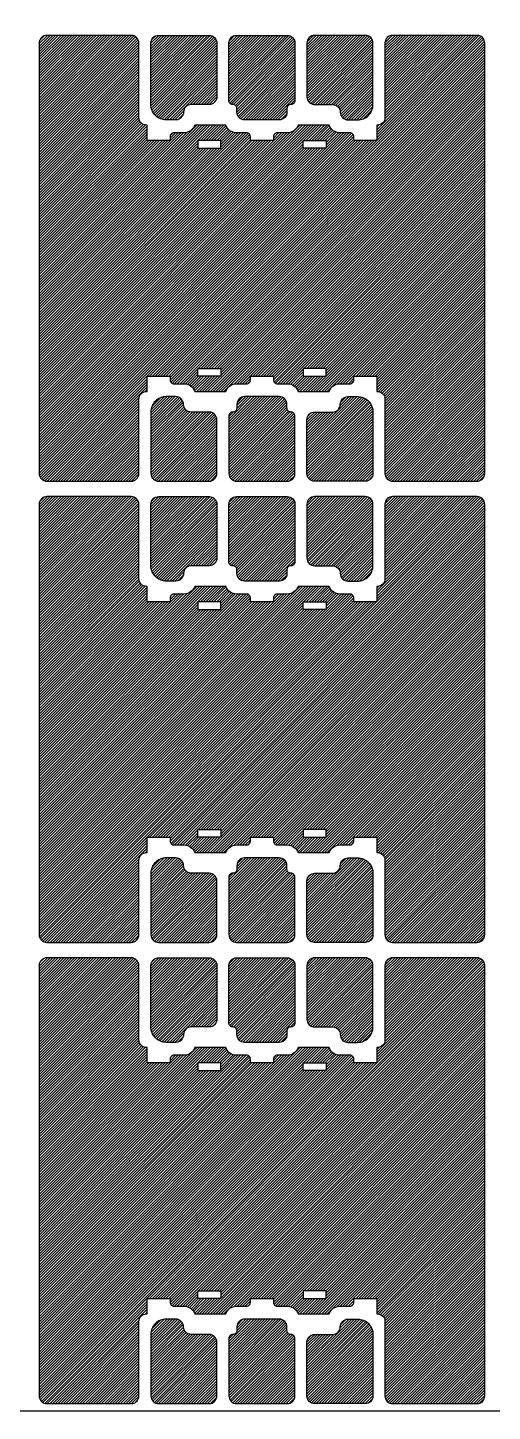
# Model space of a CAD drawing. Header units: inches. Extents: x 0 to 187, y 0 to 163.
# Drawn here: x 59.8 to 90, y 0 to 90 of the extents above; entities that cross this region are included whole.
import ezdxf

# ---------------------------------------------------------------- set-up
doc = ezdxf.new("R2010")
doc.units = ezdxf.units.IN
doc.header["$MEASUREMENT"] = 0
doc.layers.add('glassOutline', color=7, linetype='Continuous')
doc.layers.add('TC-etch-lines-chemical', color=1, linetype='Continuous')

msp = doc.modelspace()

# ---------------------------------------------------------------- hatches: boundary and pattern name
at = {"layer": 'TC-etch-lines-chemical'}
h = msp.add_hatch(dxfattribs=at)
h.set_pattern_fill('ANSI31', color=256, style=0)
h.set_pattern_definition([(45, (60, 60), (-0.08838835, 0.08838835), [])])
edge = h.paths.add_edge_path()
edge.add_arc((61, 61), 0.5, 180, 270)
edge.add_line((61, 60.5), (66.49, 60.5))
edge.add_arc((66.49, 61), 0.5, 270, 360)
edge.add_line((66.99, 61), (66.99, 65.839))
edge.add_arc((67.49, 65.839), 0.5, 90, 180, ccw=False)
edge.add_line((67.49, 66.339), (67.52, 66.339))
edge.add_line((67.52, 66.339), (67.52, 67.339))
edge.add_line((67.52, 67.339), (69.02, 67.339))
edge.add_line((69.02, 67.339), (69.02, 67.089))
edge.add_arc((69.27, 67.089), 0.25, 180.00003, 270.00011)
edge.add_line((69.27, 66.839), (69.92, 66.839))
edge.add_arc((69.92, 66.089), 0.75, 19.47122, 90, ccw=False)
edge.add_line((70.627, 66.339), (72.643, 66.339))
edge.add_arc((73.35, 66.089), 0.75, 90, 160.52878, ccw=False)
edge.add_line((73.35, 66.839), (74, 66.839))
edge.add_arc((74, 67.089), 0.25, 269.99989, 359.99997)
edge.add_line((74.25, 67.089), (74.25, 67.339))
edge.add_line((74.25, 67.339), (75.75, 67.339))
edge.add_line((75.75, 67.339), (75.75, 67.089))
edge.add_arc((76, 67.089), 0.25, 180.00001, 270.0001)
edge.add_line((76, 66.839), (76.65, 66.839))
edge.add_arc((76.65, 66.089), 0.75, 19.47119, 90.00004, ccw=False)
edge.add_line((77.357, 66.339), (79.373, 66.339))
edge.add_arc((80.08, 66.089), 0.75, 90, 160.52878, ccw=False)
edge.add_line((80.08, 66.839), (80.73, 66.839))
edge.add_arc((80.73, 67.089), 0.25, 269.99989, 359.99997)
edge.add_line((80.98, 67.089), (80.98, 67.339))
edge.add_line((80.98, 67.339), (82.48, 67.339))
edge.add_line((82.48, 67.339), (82.48, 66.339))
edge.add_line((82.48, 66.339), (82.51, 66.339))
edge.add_arc((82.51, 65.839), 0.5, 0, 90, ccw=False)
edge.add_line((83.01, 65.839), (83.01, 61))
edge.add_arc((83.51, 61), 0.5, 180, 270)
edge.add_line((83.51, 60.5), (89, 60.5))
edge.add_arc((89, 61), 0.5, 270, 360)
edge.add_line((89.5, 61), (89.5, 89))
edge.add_arc((89, 89), 0.5, 0, 90)
edge.add_line((89, 89.5), (83.51, 89.5))
edge.add_arc((83.51, 89), 0.5, 90, 180)
edge.add_line((83.01, 89), (83.01, 84.161))
edge.add_arc((82.51, 84.161), 0.5, 270, 360, ccw=False)
edge.add_line((82.51, 83.661), (82.48, 83.661))
edge.add_line((82.48, 83.661), (82.48, 82.661))
edge.add_line((82.48, 82.661), (80.98, 82.661))
edge.add_line((80.98, 82.661), (80.98, 82.911))
edge.add_arc((80.73, 82.911), 0.25, 0.00003, 90.00011)
edge.add_line((80.73, 83.161), (80.08, 83.161))
edge.add_arc((80.08, 83.911), 0.75, 199.47122, 270, ccw=False)
edge.add_line((79.373, 83.661), (77.357, 83.661))
edge.add_arc((76.65, 83.911), 0.75, 269.99996, 340.52881, ccw=False)
edge.add_line((76.65, 83.161), (76, 83.161))
edge.add_arc((76, 82.911), 0.25, 89.9999, 179.99999)
edge.add_line((75.75, 82.911), (75.75, 82.661))
edge.add_line((75.75, 82.661), (74.25, 82.661))
edge.add_line((74.25, 82.661), (74.25, 82.911))
edge.add_arc((74, 82.911), 0.25, 0.00003, 90.00011)
edge.add_line((74, 83.161), (73.35, 83.161))
edge.add_arc((73.35, 83.911), 0.75, 199.47122, 270, ccw=False)
edge.add_line((72.643, 83.661), (70.627, 83.661))
edge.add_arc((69.92, 83.911), 0.75, 270, 340.52878, ccw=False)
edge.add_line((69.92, 83.161), (69.27, 83.161))
edge.add_arc((69.27, 82.911), 0.25, 89.99989, 179.99997)
edge.add_line((69.02, 82.911), (69.02, 82.661))
edge.add_line((69.02, 82.661), (67.52, 82.661))
edge.add_line((67.52, 82.661), (67.52, 83.661))
edge.add_line((67.52, 83.661), (67.49, 83.661))
edge.add_arc((67.49, 84.161), 0.5, 180, 270, ccw=False)
edge.add_line((66.99, 84.161), (66.99, 89))
edge.add_arc((66.49, 89), 0.5, 0, 90)
edge.add_line((66.49, 89.5), (61, 89.5))
edge.add_arc((61, 89), 0.5, 90, 180)
edge.add_line((60.5, 89), (60.5, 61))
h.paths.add_polyline_path([(77.68, 82.661), (79.18, 82.661), (79.18, 82.161), (77.68, 82.161)], flags=16)
h.paths.add_polyline_path([(72.32, 82.661), (70.82, 82.661), (70.82, 82.161), (72.32, 82.161)], flags=16)
h.paths.add_polyline_path([(77.68, 67.339), (79.18, 67.339), (79.18, 67.839), (77.68, 67.839)], flags=16)
h.paths.add_polyline_path([(72.32, 67.339), (70.82, 67.339), (70.82, 67.839), (72.32, 67.839)], flags=16)
edge = h.paths.add_edge_path(flags=16)
edge.add_arc((68.27, 89), 0.5, 90, 180, ccw=False)
edge.add_line((68.27, 89.5), (71.57, 89.5))
edge.add_arc((71.57, 89), 0.5, 0.00006, 90, ccw=False)
edge.add_line((72.07, 89), (72.07, 85.5))
edge.add_arc((71.57, 85.5), 0.5, -90, 0.00006, ccw=False)
edge.add_line((71.57, 85), (70.399, 85))
edge.add_arc((70.399, 84.5), 0.5, 90, 180)
edge.add_arc((69.399, 84.5), 0.5, 270, 360, ccw=False)
edge.add_line((69.399, 84), (68.77, 84))
edge.add_arc((68.77, 85), 1, 180, 270, ccw=False)
edge.add_line((67.77, 85), (67.77, 89))
edge = h.paths.add_edge_path(flags=16)
edge.add_arc((81.73, 89), 0.5, 360, 450)
edge.add_line((81.73, 89.5), (78.43, 89.5))
edge.add_arc((78.43, 89), 0.5, 90, 179.99994)
edge.add_line((77.93, 89), (77.93, 85.5))
edge.add_arc((78.43, 85.5), 0.5, 179.99994, 270)
edge.add_line((78.43, 85), (79.601, 85))
edge.add_arc((79.601, 84.5), 0.5, 0, 90, ccw=False)
edge.add_arc((80.601, 84.5), 0.5, 180, 270)
edge.add_line((80.601, 84), (81.23, 84))
edge.add_arc((81.23, 85), 1, 270, 360)
edge.add_line((82.23, 85), (82.23, 89))
edge = h.paths.add_edge_path(flags=16)
edge.add_arc((68.27, 61), 0.5, 180, 270)
edge.add_line((68.27, 60.5), (71.57, 60.5))
edge.add_arc((71.57, 61), 0.5, 270, 359.99994)
edge.add_line((72.07, 61), (72.07, 64.5))
edge.add_arc((71.57, 64.5), 0.5, 359.99994, 450)
edge.add_line((71.57, 65), (70.399, 65))
edge.add_arc((70.399, 65.5), 0.5, 180, 270, ccw=False)
edge.add_arc((69.399, 65.5), 0.5, 0, 90)
edge.add_line((69.399, 66), (68.77, 66))
edge.add_arc((68.77, 65), 1, 90, 180)
edge.add_line((67.77, 65), (67.77, 61))
edge = h.paths.add_edge_path(flags=16)
edge.add_arc((81.73, 61), 0.5, -90, 0, ccw=False)
edge.add_line((81.73, 60.5), (78.43, 60.5))
edge.add_arc((78.43, 61), 0.5, 180.00006, 270, ccw=False)
edge.add_line((77.93, 61), (77.93, 64.5))
edge.add_arc((78.43, 64.5), 0.5, 90, 180.00006, ccw=False)
edge.add_line((78.43, 65), (79.601, 65))
edge.add_arc((79.601, 65.5), 0.5, 270, 360)
edge.add_arc((80.601, 65.5), 0.5, 90, 180, ccw=False)
edge.add_line((80.601, 66), (81.23, 66))
edge.add_arc((81.23, 65), 1, 0, 90, ccw=False)
edge.add_line((82.23, 65), (82.23, 61))
edge = h.paths.add_edge_path(flags=16)
edge.add_line((73.121, 85), (73.1, 85))
edge.add_arc((73.1, 85.25), 0.25, 180, 270, ccw=False)
edge.add_line((72.85, 85.25), (72.85, 89))
edge.add_arc((73.35, 89), 0.5, 90, 180, ccw=False)
edge.add_line((73.35, 89.5), (76.65, 89.5))
edge.add_arc((76.65, 89), 0.5, 0.00006, 90, ccw=False)
edge.add_line((77.15, 89), (77.15, 85.25))
edge.add_arc((76.9, 85.25), 0.25, -90, 0.00006, ccw=False)
edge.add_line((76.9, 85), (76.879, 85))
edge.add_arc((76.879, 84.75), 0.25, 90, 180)
edge.add_line((76.629, 84.75), (76.629, 84.5))
edge.add_arc((76.129, 84.5), 0.5, 270, 360, ccw=False)
edge.add_line((76.129, 84), (73.871, 84))
edge.add_arc((73.871, 84.5), 0.5, 180, 270, ccw=False)
edge.add_line((73.371, 84.5), (73.371, 84.75))
edge.add_arc((73.121, 84.75), 0.25, 0, 90)
edge = h.paths.add_edge_path(flags=16)
edge.add_line((73.121, 65), (73.1, 65))
edge.add_arc((73.1, 64.75), 0.25, 90, 180)
edge.add_line((72.85, 64.75), (72.85, 61))
edge.add_arc((73.35, 61), 0.5, 180, 270)
edge.add_line((73.35, 60.5), (76.65, 60.5))
edge.add_arc((76.65, 61), 0.5, 270, 359.99994)
edge.add_line((77.15, 61), (77.15, 64.75))
edge.add_arc((76.9, 64.75), 0.25, 359.99994, 450)
edge.add_line((76.9, 65), (76.879, 65))
edge.add_arc((76.879, 65.25), 0.25, 180, 270, ccw=False)
edge.add_line((76.629, 65.25), (76.629, 65.5))
edge.add_arc((76.129, 65.5), 0.5, 0, 90)
edge.add_line((76.129, 66), (73.871, 66))
edge.add_arc((73.871, 65.5), 0.5, 90, 180)
edge.add_line((73.371, 65.5), (73.371, 65.25))
edge.add_arc((73.121, 65.25), 0.25, 270, 360, ccw=False)
h = msp.add_hatch(dxfattribs=at)
h.set_pattern_fill('ANSI31', color=256, style=0)
h.set_pattern_definition([(45, (60, 30), (-0.08838835, 0.08838835), [])])
edge = h.paths.add_edge_path()
edge.add_arc((61, 31), 0.5, 180, 270)
edge.add_line((61, 30.5), (66.49, 30.5))
edge.add_arc((66.49, 31), 0.5, 270, 360)
edge.add_line((66.99, 31), (66.99, 35.839))
edge.add_arc((67.49, 35.839), 0.5, 90, 180, ccw=False)
edge.add_line((67.49, 36.339), (67.52, 36.339))
edge.add_line((67.52, 36.339), (67.52, 37.339))
edge.add_line((67.52, 37.339), (69.02, 37.339))
edge.add_line((69.02, 37.339), (69.02, 37.089))
edge.add_arc((69.27, 37.089), 0.25, 180.00003, 270.00011)
edge.add_line((69.27, 36.839), (69.92, 36.839))
edge.add_arc((69.92, 36.089), 0.75, 19.47122, 90, ccw=False)
edge.add_line((70.627, 36.339), (72.643, 36.339))
edge.add_arc((73.35, 36.089), 0.75, 90, 160.52878, ccw=False)
edge.add_line((73.35, 36.839), (74, 36.839))
edge.add_arc((74, 37.089), 0.25, 269.99989, 359.99997)
edge.add_line((74.25, 37.089), (74.25, 37.339))
edge.add_line((74.25, 37.339), (75.75, 37.339))
edge.add_line((75.75, 37.339), (75.75, 37.089))
edge.add_arc((76, 37.089), 0.25, 180.00001, 270.0001)
edge.add_line((76, 36.839), (76.65, 36.839))
edge.add_arc((76.65, 36.089), 0.75, 19.47119, 90.00004, ccw=False)
edge.add_line((77.357, 36.339), (79.373, 36.339))
edge.add_arc((80.08, 36.089), 0.75, 90, 160.52878, ccw=False)
edge.add_line((80.08, 36.839), (80.73, 36.839))
edge.add_arc((80.73, 37.089), 0.25, 269.99989, 359.99997)
edge.add_line((80.98, 37.089), (80.98, 37.339))
edge.add_line((80.98, 37.339), (82.48, 37.339))
edge.add_line((82.48, 37.339), (82.48, 36.339))
edge.add_line((82.48, 36.339), (82.51, 36.339))
edge.add_arc((82.51, 35.839), 0.5, 0, 90, ccw=False)
edge.add_line((83.01, 35.839), (83.01, 31))
edge.add_arc((83.51, 31), 0.5, 180, 270)
edge.add_line((83.51, 30.5), (89, 30.5))
edge.add_arc((89, 31), 0.5, 270, 360)
edge.add_line((89.5, 31), (89.5, 59))
edge.add_arc((89, 59), 0.5, 0, 90)
edge.add_line((89, 59.5), (83.51, 59.5))
edge.add_arc((83.51, 59), 0.5, 90, 180)
edge.add_line((83.01, 59), (83.01, 54.161))
edge.add_arc((82.51, 54.161), 0.5, 270, 360, ccw=False)
edge.add_line((82.51, 53.661), (82.48, 53.661))
edge.add_line((82.48, 53.661), (82.48, 52.661))
edge.add_line((82.48, 52.661), (80.98, 52.661))
edge.add_line((80.98, 52.661), (80.98, 52.911))
edge.add_arc((80.73, 52.911), 0.25, 0.00003, 90.00011)
edge.add_line((80.73, 53.161), (80.08, 53.161))
edge.add_arc((80.08, 53.911), 0.75, 199.47122, 270, ccw=False)
edge.add_line((79.373, 53.661), (77.357, 53.661))
edge.add_arc((76.65, 53.911), 0.75, 269.99996, 340.52881, ccw=False)
edge.add_line((76.65, 53.161), (76, 53.161))
edge.add_arc((76, 52.911), 0.25, 89.9999, 179.99999)
edge.add_line((75.75, 52.911), (75.75, 52.661))
edge.add_line((75.75, 52.661), (74.25, 52.661))
edge.add_line((74.25, 52.661), (74.25, 52.911))
edge.add_arc((74, 52.911), 0.25, 0.00003, 90.00011)
edge.add_line((74, 53.161), (73.35, 53.161))
edge.add_arc((73.35, 53.911), 0.75, 199.47122, 270, ccw=False)
edge.add_line((72.643, 53.661), (70.627, 53.661))
edge.add_arc((69.92, 53.911), 0.75, 270, 340.52878, ccw=False)
edge.add_line((69.92, 53.161), (69.27, 53.161))
edge.add_arc((69.27, 52.911), 0.25, 89.99989, 179.99997)
edge.add_line((69.02, 52.911), (69.02, 52.661))
edge.add_line((69.02, 52.661), (67.52, 52.661))
edge.add_line((67.52, 52.661), (67.52, 53.661))
edge.add_line((67.52, 53.661), (67.49, 53.661))
edge.add_arc((67.49, 54.161), 0.5, 180, 270, ccw=False)
edge.add_line((66.99, 54.161), (66.99, 59))
edge.add_arc((66.49, 59), 0.5, 0, 90)
edge.add_line((66.49, 59.5), (61, 59.5))
edge.add_arc((61, 59), 0.5, 90, 180)
edge.add_line((60.5, 59), (60.5, 31))
h.paths.add_polyline_path([(77.68, 52.661), (79.18, 52.661), (79.18, 52.161), (77.68, 52.161)], flags=16)
h.paths.add_polyline_path([(72.32, 52.661), (70.82, 52.661), (70.82, 52.161), (72.32, 52.161)], flags=16)
h.paths.add_polyline_path([(77.68, 37.339), (79.18, 37.339), (79.18, 37.839), (77.68, 37.839)], flags=16)
h.paths.add_polyline_path([(72.32, 37.339), (70.82, 37.339), (70.82, 37.839), (72.32, 37.839)], flags=16)
edge = h.paths.add_edge_path(flags=16)
edge.add_arc((68.27, 59), 0.5, 90, 180, ccw=False)
edge.add_line((68.27, 59.5), (71.57, 59.5))
edge.add_arc((71.57, 59), 0.5, 0.00006, 90, ccw=False)
edge.add_line((72.07, 59), (72.07, 55.5))
edge.add_arc((71.57, 55.5), 0.5, -90, 0.00006, ccw=False)
edge.add_line((71.57, 55), (70.399, 55))
edge.add_arc((70.399, 54.5), 0.5, 90, 180)
edge.add_arc((69.399, 54.5), 0.5, 270, 360, ccw=False)
edge.add_line((69.399, 54), (68.77, 54))
edge.add_arc((68.77, 55), 1, 180, 270, ccw=False)
edge.add_line((67.77, 55), (67.77, 59))
edge = h.paths.add_edge_path(flags=16)
edge.add_arc((81.73, 59), 0.5, 360, 450)
edge.add_line((81.73, 59.5), (78.43, 59.5))
edge.add_arc((78.43, 59), 0.5, 90, 179.99994)
edge.add_line((77.93, 59), (77.93, 55.5))
edge.add_arc((78.43, 55.5), 0.5, 179.99994, 270)
edge.add_line((78.43, 55), (79.601, 55))
edge.add_arc((79.601, 54.5), 0.5, 0, 90, ccw=False)
edge.add_arc((80.601, 54.5), 0.5, 180, 270)
edge.add_line((80.601, 54), (81.23, 54))
edge.add_arc((81.23, 55), 1, 270, 360)
edge.add_line((82.23, 55), (82.23, 59))
edge = h.paths.add_edge_path(flags=16)
edge.add_arc((68.27, 31), 0.5, 180, 270)
edge.add_line((68.27, 30.5), (71.57, 30.5))
edge.add_arc((71.57, 31), 0.5, 270, 359.99994)
edge.add_line((72.07, 31), (72.07, 34.5))
edge.add_arc((71.57, 34.5), 0.5, 359.99994, 450)
edge.add_line((71.57, 35), (70.399, 35))
edge.add_arc((70.399, 35.5), 0.5, 180, 270, ccw=False)
edge.add_arc((69.399, 35.5), 0.5, 0, 90)
edge.add_line((69.399, 36), (68.77, 36))
edge.add_arc((68.77, 35), 1, 90, 180)
edge.add_line((67.77, 35), (67.77, 31))
edge = h.paths.add_edge_path(flags=16)
edge.add_arc((81.73, 31), 0.5, -90, 0, ccw=False)
edge.add_line((81.73, 30.5), (78.43, 30.5))
edge.add_arc((78.43, 31), 0.5, 180.00006, 270, ccw=False)
edge.add_line((77.93, 31), (77.93, 34.5))
edge.add_arc((78.43, 34.5), 0.5, 90, 180.00006, ccw=False)
edge.add_line((78.43, 35), (79.601, 35))
edge.add_arc((79.601, 35.5), 0.5, 270, 360)
edge.add_arc((80.601, 35.5), 0.5, 90, 180, ccw=False)
edge.add_line((80.601, 36), (81.23, 36))
edge.add_arc((81.23, 35), 1, 0, 90, ccw=False)
edge.add_line((82.23, 35), (82.23, 31))
edge = h.paths.add_edge_path(flags=16)
edge.add_line((73.121, 55), (73.1, 55))
edge.add_arc((73.1, 55.25), 0.25, 180, 270, ccw=False)
edge.add_line((72.85, 55.25), (72.85, 59))
edge.add_arc((73.35, 59), 0.5, 90, 180, ccw=False)
edge.add_line((73.35, 59.5), (76.65, 59.5))
edge.add_arc((76.65, 59), 0.5, 0.00006, 90, ccw=False)
edge.add_line((77.15, 59), (77.15, 55.25))
edge.add_arc((76.9, 55.25), 0.25, -90, 0.00006, ccw=False)
edge.add_line((76.9, 55), (76.879, 55))
edge.add_arc((76.879, 54.75), 0.25, 90, 180)
edge.add_line((76.629, 54.75), (76.629, 54.5))
edge.add_arc((76.129, 54.5), 0.5, 270, 360, ccw=False)
edge.add_line((76.129, 54), (73.871, 54))
edge.add_arc((73.871, 54.5), 0.5, 180, 270, ccw=False)
edge.add_line((73.371, 54.5), (73.371, 54.75))
edge.add_arc((73.121, 54.75), 0.25, 0, 90)
edge = h.paths.add_edge_path(flags=16)
edge.add_line((73.121, 35), (73.1, 35))
edge.add_arc((73.1, 34.75), 0.25, 90, 180)
edge.add_line((72.85, 34.75), (72.85, 31))
edge.add_arc((73.35, 31), 0.5, 180, 270)
edge.add_line((73.35, 30.5), (76.65, 30.5))
edge.add_arc((76.65, 31), 0.5, 270, 359.99994)
edge.add_line((77.15, 31), (77.15, 34.75))
edge.add_arc((76.9, 34.75), 0.25, 359.99994, 450)
edge.add_line((76.9, 35), (76.879, 35))
edge.add_arc((76.879, 35.25), 0.25, 180, 270, ccw=False)
edge.add_line((76.629, 35.25), (76.629, 35.5))
edge.add_arc((76.129, 35.5), 0.5, 0, 90)
edge.add_line((76.129, 36), (73.871, 36))
edge.add_arc((73.871, 35.5), 0.5, 90, 180)
edge.add_line((73.371, 35.5), (73.371, 35.25))
edge.add_arc((73.121, 35.25), 0.25, 270, 360, ccw=False)
h = msp.add_hatch(dxfattribs=at)
h.set_pattern_fill('ANSI31', color=256, style=0)
h.set_pattern_definition([(45, (60, 1e-14), (-0.08838835, 0.08838835), [])])
edge = h.paths.add_edge_path()
edge.add_arc((61, 1), 0.5, 180, 270)
edge.add_line((61, 0.5), (66.49, 0.5))
edge.add_arc((66.49, 1), 0.5, 270, 360)
edge.add_line((66.99, 1), (66.99, 5.839))
edge.add_arc((67.49, 5.839), 0.5, 90, 180, ccw=False)
edge.add_line((67.49, 6.339), (67.52, 6.339))
edge.add_line((67.52, 6.339), (67.52, 7.339))
edge.add_line((67.52, 7.339), (69.02, 7.339))
edge.add_line((69.02, 7.339), (69.02, 7.089))
edge.add_arc((69.27, 7.089), 0.25, 180.00003, 270.00011)
edge.add_line((69.27, 6.839), (69.92, 6.839))
edge.add_arc((69.92, 6.089), 0.75, 19.47122, 90, ccw=False)
edge.add_line((70.627, 6.339), (72.643, 6.339))
edge.add_arc((73.35, 6.089), 0.75, 90, 160.52878, ccw=False)
edge.add_line((73.35, 6.839), (74, 6.839))
edge.add_arc((74, 7.089), 0.25, 269.99989, 359.99997)
edge.add_line((74.25, 7.089), (74.25, 7.339))
edge.add_line((74.25, 7.339), (75.75, 7.339))
edge.add_line((75.75, 7.339), (75.75, 7.089))
edge.add_arc((76, 7.089), 0.25, 180.00001, 270.0001)
edge.add_line((76, 6.839), (76.65, 6.839))
edge.add_arc((76.65, 6.089), 0.75, 19.47119, 90.00004, ccw=False)
edge.add_line((77.357, 6.339), (79.373, 6.339))
edge.add_arc((80.08, 6.089), 0.75, 90, 160.52878, ccw=False)
edge.add_line((80.08, 6.839), (80.73, 6.839))
edge.add_arc((80.73, 7.089), 0.25, 269.99989, 359.99997)
edge.add_line((80.98, 7.089), (80.98, 7.339))
edge.add_line((80.98, 7.339), (82.48, 7.339))
edge.add_line((82.48, 7.339), (82.48, 6.339))
edge.add_line((82.48, 6.339), (82.51, 6.339))
edge.add_arc((82.51, 5.839), 0.5, 0, 90, ccw=False)
edge.add_line((83.01, 5.839), (83.01, 1))
edge.add_arc((83.51, 1), 0.5, 180, 270)
edge.add_line((83.51, 0.5), (89, 0.5))
edge.add_arc((89, 1), 0.5, 270, 360)
edge.add_line((89.5, 1), (89.5, 29))
edge.add_arc((89, 29), 0.5, 0, 90)
edge.add_line((89, 29.5), (83.51, 29.5))
edge.add_arc((83.51, 29), 0.5, 90, 180)
edge.add_line((83.01, 29), (83.01, 24.161))
edge.add_arc((82.51, 24.161), 0.5, 270, 360, ccw=False)
edge.add_line((82.51, 23.661), (82.48, 23.661))
edge.add_line((82.48, 23.661), (82.48, 22.661))
edge.add_line((82.48, 22.661), (80.98, 22.661))
edge.add_line((80.98, 22.661), (80.98, 22.911))
edge.add_arc((80.73, 22.911), 0.25, 0.00003, 90.00011)
edge.add_line((80.73, 23.161), (80.08, 23.161))
edge.add_arc((80.08, 23.911), 0.75, 199.47122, 270, ccw=False)
edge.add_line((79.373, 23.661), (77.357, 23.661))
edge.add_arc((76.65, 23.911), 0.75, 269.99996, 340.52881, ccw=False)
edge.add_line((76.65, 23.161), (76, 23.161))
edge.add_arc((76, 22.911), 0.25, 89.9999, 179.99999)
edge.add_line((75.75, 22.911), (75.75, 22.661))
edge.add_line((75.75, 22.661), (74.25, 22.661))
edge.add_line((74.25, 22.661), (74.25, 22.911))
edge.add_arc((74, 22.911), 0.25, 0.00003, 90.00011)
edge.add_line((74, 23.161), (73.35, 23.161))
edge.add_arc((73.35, 23.911), 0.75, 199.47122, 270, ccw=False)
edge.add_line((72.643, 23.661), (70.627, 23.661))
edge.add_arc((69.92, 23.911), 0.75, 270, 340.52878, ccw=False)
edge.add_line((69.92, 23.161), (69.27, 23.161))
edge.add_arc((69.27, 22.911), 0.25, 89.99989, 179.99997)
edge.add_line((69.02, 22.911), (69.02, 22.661))
edge.add_line((69.02, 22.661), (67.52, 22.661))
edge.add_line((67.52, 22.661), (67.52, 23.661))
edge.add_line((67.52, 23.661), (67.49, 23.661))
edge.add_arc((67.49, 24.161), 0.5, 180, 270, ccw=False)
edge.add_line((66.99, 24.161), (66.99, 29))
edge.add_arc((66.49, 29), 0.5, 0, 90)
edge.add_line((66.49, 29.5), (61, 29.5))
edge.add_arc((61, 29), 0.5, 90, 180)
edge.add_line((60.5, 29), (60.5, 1))
h.paths.add_polyline_path([(77.68, 22.661), (79.18, 22.661), (79.18, 22.161), (77.68, 22.161)], flags=16)
h.paths.add_polyline_path([(72.32, 22.661), (70.82, 22.661), (70.82, 22.161), (72.32, 22.161)], flags=16)
h.paths.add_polyline_path([(77.68, 7.339), (79.18, 7.339), (79.18, 7.839), (77.68, 7.839)], flags=16)
h.paths.add_polyline_path([(72.32, 7.339), (70.82, 7.339), (70.82, 7.839), (72.32, 7.839)], flags=16)
edge = h.paths.add_edge_path(flags=16)
edge.add_arc((68.27, 29), 0.5, 90, 180, ccw=False)
edge.add_line((68.27, 29.5), (71.57, 29.5))
edge.add_arc((71.57, 29), 0.5, 0.00006, 90, ccw=False)
edge.add_line((72.07, 29), (72.07, 25.5))
edge.add_arc((71.57, 25.5), 0.5, -90, 0.00006, ccw=False)
edge.add_line((71.57, 25), (70.399, 25))
edge.add_arc((70.399, 24.5), 0.5, 90, 180)
edge.add_arc((69.399, 24.5), 0.5, 270, 360, ccw=False)
edge.add_line((69.399, 24), (68.77, 24))
edge.add_arc((68.77, 25), 1, 180, 270, ccw=False)
edge.add_line((67.77, 25), (67.77, 29))
edge = h.paths.add_edge_path(flags=16)
edge.add_arc((81.73, 29), 0.5, 360, 450)
edge.add_line((81.73, 29.5), (78.43, 29.5))
edge.add_arc((78.43, 29), 0.5, 90, 179.99994)
edge.add_line((77.93, 29), (77.93, 25.5))
edge.add_arc((78.43, 25.5), 0.5, 179.99994, 270)
edge.add_line((78.43, 25), (79.601, 25))
edge.add_arc((79.601, 24.5), 0.5, 0, 90, ccw=False)
edge.add_arc((80.601, 24.5), 0.5, 180, 270)
edge.add_line((80.601, 24), (81.23, 24))
edge.add_arc((81.23, 25), 1, 270, 360)
edge.add_line((82.23, 25), (82.23, 29))
edge = h.paths.add_edge_path(flags=16)
edge.add_arc((68.27, 1), 0.5, 180, 270)
edge.add_line((68.27, 0.5), (71.57, 0.5))
edge.add_arc((71.57, 1), 0.5, 270, 359.99994)
edge.add_line((72.07, 1), (72.07, 4.5))
edge.add_arc((71.57, 4.5), 0.5, 359.99994, 450)
edge.add_line((71.57, 5), (70.399, 5))
edge.add_arc((70.399, 5.5), 0.5, 180, 270, ccw=False)
edge.add_arc((69.399, 5.5), 0.5, 0, 90)
edge.add_line((69.399, 6), (68.77, 6))
edge.add_arc((68.77, 5), 1, 90, 180)
edge.add_line((67.77, 5), (67.77, 1))
edge = h.paths.add_edge_path(flags=16)
edge.add_arc((81.73, 1), 0.5, -90, 0, ccw=False)
edge.add_line((81.73, 0.5), (78.43, 0.5))
edge.add_arc((78.43, 1), 0.5, 180.00006, 270, ccw=False)
edge.add_line((77.93, 1), (77.93, 4.5))
edge.add_arc((78.43, 4.5), 0.5, 90, 180.00006, ccw=False)
edge.add_line((78.43, 5), (79.601, 5))
edge.add_arc((79.601, 5.5), 0.5, 270, 360)
edge.add_arc((80.601, 5.5), 0.5, 90, 180, ccw=False)
edge.add_line((80.601, 6), (81.23, 6))
edge.add_arc((81.23, 5), 1, 0, 90, ccw=False)
edge.add_line((82.23, 5), (82.23, 1))
edge = h.paths.add_edge_path(flags=16)
edge.add_line((73.121, 25), (73.1, 25))
edge.add_arc((73.1, 25.25), 0.25, 180, 270, ccw=False)
edge.add_line((72.85, 25.25), (72.85, 29))
edge.add_arc((73.35, 29), 0.5, 90, 180, ccw=False)
edge.add_line((73.35, 29.5), (76.65, 29.5))
edge.add_arc((76.65, 29), 0.5, 0.00006, 90, ccw=False)
edge.add_line((77.15, 29), (77.15, 25.25))
edge.add_arc((76.9, 25.25), 0.25, -90, 0.00006, ccw=False)
edge.add_line((76.9, 25), (76.879, 25))
edge.add_arc((76.879, 24.75), 0.25, 90, 180)
edge.add_line((76.629, 24.75), (76.629, 24.5))
edge.add_arc((76.129, 24.5), 0.5, 270, 360, ccw=False)
edge.add_line((76.129, 24), (73.871, 24))
edge.add_arc((73.871, 24.5), 0.5, 180, 270, ccw=False)
edge.add_line((73.371, 24.5), (73.371, 24.75))
edge.add_arc((73.121, 24.75), 0.25, 0, 90)
edge = h.paths.add_edge_path(flags=16)
edge.add_line((73.121, 5), (73.1, 5))
edge.add_arc((73.1, 4.75), 0.25, 90, 180)
edge.add_line((72.85, 4.75), (72.85, 1))
edge.add_arc((73.35, 1), 0.5, 180, 270)
edge.add_line((73.35, 0.5), (76.65, 0.5))
edge.add_arc((76.65, 1), 0.5, 270, 359.99994)
edge.add_line((77.15, 1), (77.15, 4.75))
edge.add_arc((76.9, 4.75), 0.25, 359.99994, 450)
edge.add_line((76.9, 5), (76.879, 5))
edge.add_arc((76.879, 5.25), 0.25, 180, 270, ccw=False)
edge.add_line((76.629, 5.25), (76.629, 5.5))
edge.add_arc((76.129, 5.5), 0.5, 0, 90)
edge.add_line((76.129, 6), (73.871, 6))
edge.add_arc((73.871, 5.5), 0.5, 90, 180)
edge.add_line((73.371, 5.5), (73.371, 5.25))
edge.add_arc((73.121, 5.25), 0.25, 270, 360, ccw=False)

# ---------------------------------------------------------------- linework, layer by layer
at = {"layer": 'glassOutline'}
msp.add_lwpolyline([(0, 0), (0, 150), (150, 150), (150, 0)], close=True, dxfattribs=at)
at = {"layer": 'TC-etch-lines-chemical'}
for points in [[(60.5, 61, 0.414214), (61, 60.5), (66.49, 60.5, 0.414214), (66.99, 61), (66.99, 65.839, -0.414214), (67.49, 66.339), (67.52, 66.339), (67.52, 67.339), (69.02, 67.339), (69.02, 67.089, 0.414214), (69.27, 66.839), (69.92, 66.839, -0.317837), (70.627, 66.339), (72.643, 66.339, -0.317837), (73.35, 66.839), (74, 66.839, 0.414214), (74.25, 67.089), (74.25, 67.339), (75.75, 67.339), (75.75, 67.089, 0.414214), (76, 66.839), (76.65, 66.839, -0.317838), (77.357, 66.339), (79.373, 66.339, -0.317837), (80.08, 66.839), (80.73, 66.839, 0.414214), (80.98, 67.089), (80.98, 67.339), (82.48, 67.339), (82.48, 66.339), (82.51, 66.339, -0.414214), (83.01, 65.839), (83.01, 61, 0.414214), (83.51, 60.5), (89, 60.5, 0.414214), (89.5, 61), (89.5, 89, 0.414214), (89, 89.5), (83.51, 89.5, 0.414214), (83.01, 89), (83.01, 84.161, -0.414214), (82.51, 83.661), (82.48, 83.661), (82.48, 82.661), (80.98, 82.661), (80.98, 82.911, 0.414214), (80.73, 83.161), (80.08, 83.161, -0.317837), (79.373, 83.661), (77.357, 83.661, -0.317838), (76.65, 83.161), (76, 83.161, 0.414214), (75.75, 82.911), (75.75, 82.661), (74.25, 82.661), (74.25, 82.911, 0.414214), (74, 83.161), (73.35, 83.161, -0.317837), (72.643, 83.661), (70.627, 83.661, -0.317837), (69.92, 83.161), (69.27, 83.161, 0.414214), (69.02, 82.911), (69.02, 82.661), (67.52, 82.661), (67.52, 83.661), (67.49, 83.661, -0.414214), (66.99, 84.161), (66.99, 89, 0.414214), (66.49, 89.5), (61, 89.5, 0.414214), (60.5, 89)], [(67.77, 89, -0.414214), (68.27, 89.5), (71.57, 89.5, -0.414213), (72.07, 89), (72.07, 85.5, -0.414214), (71.57, 85), (70.399, 85, 0.414214), (69.899, 84.5, -0.414214), (69.399, 84), (68.77, 84, -0.414214), (67.77, 85)], [(73.121, 85), (73.1, 85, -0.414214), (72.85, 85.25), (72.85, 89, -0.414214), (73.35, 89.5), (76.65, 89.5, -0.414213), (77.15, 89), (77.15, 85.25, -0.414214), (76.9, 85), (76.879, 85, 0.414214), (76.629, 84.75), (76.629, 84.5, -0.414214), (76.129, 84), (73.871, 84, -0.414214), (73.371, 84.5), (73.371, 84.75, 0.414214)], [(82.23, 89, 0.414214), (81.73, 89.5), (78.43, 89.5, 0.414213), (77.93, 89), (77.93, 85.5, 0.414214), (78.43, 85), (79.601, 85, -0.414214), (80.101, 84.5, 0.414214), (80.601, 84), (81.23, 84, 0.414214), (82.23, 85)], [(67.77, 61, 0.414214), (68.27, 60.5), (71.57, 60.5, 0.414213), (72.07, 61), (72.07, 64.5, 0.414214), (71.57, 65), (70.399, 65, -0.414214), (69.899, 65.5, 0.414214), (69.399, 66), (68.77, 66, 0.414214), (67.77, 65)], [(73.121, 65), (73.1, 65, 0.414214), (72.85, 64.75), (72.85, 61, 0.414214), (73.35, 60.5), (76.65, 60.5, 0.414213), (77.15, 61), (77.15, 64.75, 0.414214), (76.9, 65), (76.879, 65, -0.414214), (76.629, 65.25), (76.629, 65.5, 0.414214), (76.129, 66), (73.871, 66, 0.414214), (73.371, 65.5), (73.371, 65.25, -0.414214)], [(82.23, 61, -0.414214), (81.73, 60.5), (78.43, 60.5, -0.414213), (77.93, 61), (77.93, 64.5, -0.414214), (78.43, 65), (79.601, 65, 0.414214), (80.101, 65.5, -0.414214), (80.601, 66), (81.23, 66, -0.414214), (82.23, 65)], [(60.5, 31, 0.414214), (61, 30.5), (66.49, 30.5, 0.414214), (66.99, 31), (66.99, 35.839, -0.414214), (67.49, 36.339), (67.52, 36.339), (67.52, 37.339), (69.02, 37.339), (69.02, 37.089, 0.414214), (69.27, 36.839), (69.92, 36.839, -0.317837), (70.627, 36.339), (72.643, 36.339, -0.317837), (73.35, 36.839), (74, 36.839, 0.414214), (74.25, 37.089), (74.25, 37.339), (75.75, 37.339), (75.75, 37.089, 0.414214), (76, 36.839), (76.65, 36.839, -0.317838), (77.357, 36.339), (79.373, 36.339, -0.317837), (80.08, 36.839), (80.73, 36.839, 0.414214), (80.98, 37.089), (80.98, 37.339), (82.48, 37.339), (82.48, 36.339), (82.51, 36.339, -0.414214), (83.01, 35.839), (83.01, 31, 0.414214), (83.51, 30.5), (89, 30.5, 0.414214), (89.5, 31), (89.5, 59, 0.414214), (89, 59.5), (83.51, 59.5, 0.414214), (83.01, 59), (83.01, 54.161, -0.414214), (82.51, 53.661), (82.48, 53.661), (82.48, 52.661), (80.98, 52.661), (80.98, 52.911, 0.414214), (80.73, 53.161), (80.08, 53.161, -0.317837), (79.373, 53.661), (77.357, 53.661, -0.317838), (76.65, 53.161), (76, 53.161, 0.414214), (75.75, 52.911), (75.75, 52.661), (74.25, 52.661), (74.25, 52.911, 0.414214), (74, 53.161), (73.35, 53.161, -0.317837), (72.643, 53.661), (70.627, 53.661, -0.317837), (69.92, 53.161), (69.27, 53.161, 0.414214), (69.02, 52.911), (69.02, 52.661), (67.52, 52.661), (67.52, 53.661), (67.49, 53.661, -0.414214), (66.99, 54.161), (66.99, 59, 0.414214), (66.49, 59.5), (61, 59.5, 0.414214), (60.5, 59)], [(67.77, 59, -0.414214), (68.27, 59.5), (71.57, 59.5, -0.414213), (72.07, 59), (72.07, 55.5, -0.414214), (71.57, 55), (70.399, 55, 0.414214), (69.899, 54.5, -0.414214), (69.399, 54), (68.77, 54, -0.414214), (67.77, 55)], [(73.121, 55), (73.1, 55, -0.414214), (72.85, 55.25), (72.85, 59, -0.414214), (73.35, 59.5), (76.65, 59.5, -0.414213), (77.15, 59), (77.15, 55.25, -0.414214), (76.9, 55), (76.879, 55, 0.414214), (76.629, 54.75), (76.629, 54.5, -0.414214), (76.129, 54), (73.871, 54, -0.414214), (73.371, 54.5), (73.371, 54.75, 0.414214)], [(82.23, 59, 0.414214), (81.73, 59.5), (78.43, 59.5, 0.414213), (77.93, 59), (77.93, 55.5, 0.414214), (78.43, 55), (79.601, 55, -0.414214), (80.101, 54.5, 0.414214), (80.601, 54), (81.23, 54, 0.414214), (82.23, 55)], [(67.77, 31, 0.414214), (68.27, 30.5), (71.57, 30.5, 0.414213), (72.07, 31), (72.07, 34.5, 0.414214), (71.57, 35), (70.399, 35, -0.414214), (69.899, 35.5, 0.414214), (69.399, 36), (68.77, 36, 0.414214), (67.77, 35)], [(73.121, 35), (73.1, 35, 0.414214), (72.85, 34.75), (72.85, 31, 0.414214), (73.35, 30.5), (76.65, 30.5, 0.414213), (77.15, 31), (77.15, 34.75, 0.414214), (76.9, 35), (76.879, 35, -0.414214), (76.629, 35.25), (76.629, 35.5, 0.414214), (76.129, 36), (73.871, 36, 0.414214), (73.371, 35.5), (73.371, 35.25, -0.414214)], [(82.23, 31, -0.414214), (81.73, 30.5), (78.43, 30.5, -0.414213), (77.93, 31), (77.93, 34.5, -0.414214), (78.43, 35), (79.601, 35, 0.414214), (80.101, 35.5, -0.414214), (80.601, 36), (81.23, 36, -0.414214), (82.23, 35)], [(60.5, 1, 0.414214), (61, 0.5), (66.49, 0.5, 0.414214), (66.99, 1), (66.99, 5.839, -0.414214), (67.49, 6.339), (67.52, 6.339), (67.52, 7.339), (69.02, 7.339), (69.02, 7.089, 0.414214), (69.27, 6.839), (69.92, 6.839, -0.317837), (70.627, 6.339), (72.643, 6.339, -0.317837), (73.35, 6.839), (74, 6.839, 0.414214), (74.25, 7.089), (74.25, 7.339), (75.75, 7.339), (75.75, 7.089, 0.414214), (76, 6.839), (76.65, 6.839, -0.317838), (77.357, 6.339), (79.373, 6.339, -0.317837), (80.08, 6.839), (80.73, 6.839, 0.414214), (80.98, 7.089), (80.98, 7.339), (82.48, 7.339), (82.48, 6.339), (82.51, 6.339, -0.414214), (83.01, 5.839), (83.01, 1, 0.414214), (83.51, 0.5), (89, 0.5, 0.414214), (89.5, 1), (89.5, 29, 0.414214), (89, 29.5), (83.51, 29.5, 0.414214), (83.01, 29), (83.01, 24.161, -0.414214), (82.51, 23.661), (82.48, 23.661), (82.48, 22.661), (80.98, 22.661), (80.98, 22.911, 0.414214), (80.73, 23.161), (80.08, 23.161, -0.317837), (79.373, 23.661), (77.357, 23.661, -0.317838), (76.65, 23.161), (76, 23.161, 0.414214), (75.75, 22.911), (75.75, 22.661), (74.25, 22.661), (74.25, 22.911, 0.414214), (74, 23.161), (73.35, 23.161, -0.317837), (72.643, 23.661), (70.627, 23.661, -0.317837), (69.92, 23.161), (69.27, 23.161, 0.414214), (69.02, 22.911), (69.02, 22.661), (67.52, 22.661), (67.52, 23.661), (67.49, 23.661, -0.414214), (66.99, 24.161), (66.99, 29, 0.414214), (66.49, 29.5), (61, 29.5, 0.414214), (60.5, 29)], [(67.77, 29, -0.414214), (68.27, 29.5), (71.57, 29.5, -0.414213), (72.07, 29), (72.07, 25.5, -0.414214), (71.57, 25), (70.399, 25, 0.414214), (69.899, 24.5, -0.414214), (69.399, 24), (68.77, 24, -0.414214), (67.77, 25)], [(73.121, 25), (73.1, 25, -0.414214), (72.85, 25.25), (72.85, 29, -0.414214), (73.35, 29.5), (76.65, 29.5, -0.414213), (77.15, 29), (77.15, 25.25, -0.414214), (76.9, 25), (76.879, 25, 0.414214), (76.629, 24.75), (76.629, 24.5, -0.414214), (76.129, 24), (73.871, 24, -0.414214), (73.371, 24.5), (73.371, 24.75, 0.414214)], [(82.23, 29, 0.414214), (81.73, 29.5), (78.43, 29.5, 0.414213), (77.93, 29), (77.93, 25.5, 0.414214), (78.43, 25), (79.601, 25, -0.414214), (80.101, 24.5, 0.414214), (80.601, 24), (81.23, 24, 0.414214), (82.23, 25)], [(67.77, 1, 0.414214), (68.27, 0.5), (71.57, 0.5, 0.414213), (72.07, 1), (72.07, 4.5, 0.414214), (71.57, 5), (70.399, 5, -0.414214), (69.899, 5.5, 0.414214), (69.399, 6), (68.77, 6, 0.414214), (67.77, 5)], [(73.121, 5), (73.1, 5, 0.414214), (72.85, 4.75), (72.85, 1, 0.414214), (73.35, 0.5), (76.65, 0.5, 0.414213), (77.15, 1), (77.15, 4.75, 0.414214), (76.9, 5), (76.879, 5, -0.414214), (76.629, 5.25), (76.629, 5.5, 0.414214), (76.129, 6), (73.871, 6, 0.414214), (73.371, 5.5), (73.371, 5.25, -0.414214)], [(82.23, 1, -0.414214), (81.73, 0.5), (78.43, 0.5, -0.414213), (77.93, 1), (77.93, 4.5, -0.414214), (78.43, 5), (79.601, 5, 0.414214), (80.101, 5.5, -0.414214), (80.601, 6), (81.23, 6, -0.414214), (82.23, 5)]]:
    msp.add_lwpolyline(points, format="xyb", close=True, dxfattribs=at)
for points in [[(72.32, 82.661), (70.82, 82.661), (70.82, 82.161), (72.32, 82.161)], [(77.68, 82.661), (79.18, 82.661), (79.18, 82.161), (77.68, 82.161)], [(72.32, 67.339), (70.82, 67.339), (70.82, 67.839), (72.32, 67.839)], [(77.68, 67.339), (79.18, 67.339), (79.18, 67.839), (77.68, 67.839)], [(72.32, 52.661), (70.82, 52.661), (70.82, 52.161), (72.32, 52.161)], [(77.68, 52.661), (79.18, 52.661), (79.18, 52.161), (77.68, 52.161)], [(72.32, 37.339), (70.82, 37.339), (70.82, 37.839), (72.32, 37.839)], [(77.68, 37.339), (79.18, 37.339), (79.18, 37.839), (77.68, 37.839)], [(72.32, 22.661), (70.82, 22.661), (70.82, 22.161), (72.32, 22.161)], [(77.68, 22.661), (79.18, 22.661), (79.18, 22.161), (77.68, 22.161)], [(72.32, 7.339), (70.82, 7.339), (70.82, 7.839), (72.32, 7.839)], [(77.68, 7.339), (79.18, 7.339), (79.18, 7.839), (77.68, 7.839)]]:
    msp.add_lwpolyline(points, close=True, dxfattribs=at)

doc.saveas('drawing.dxf')
